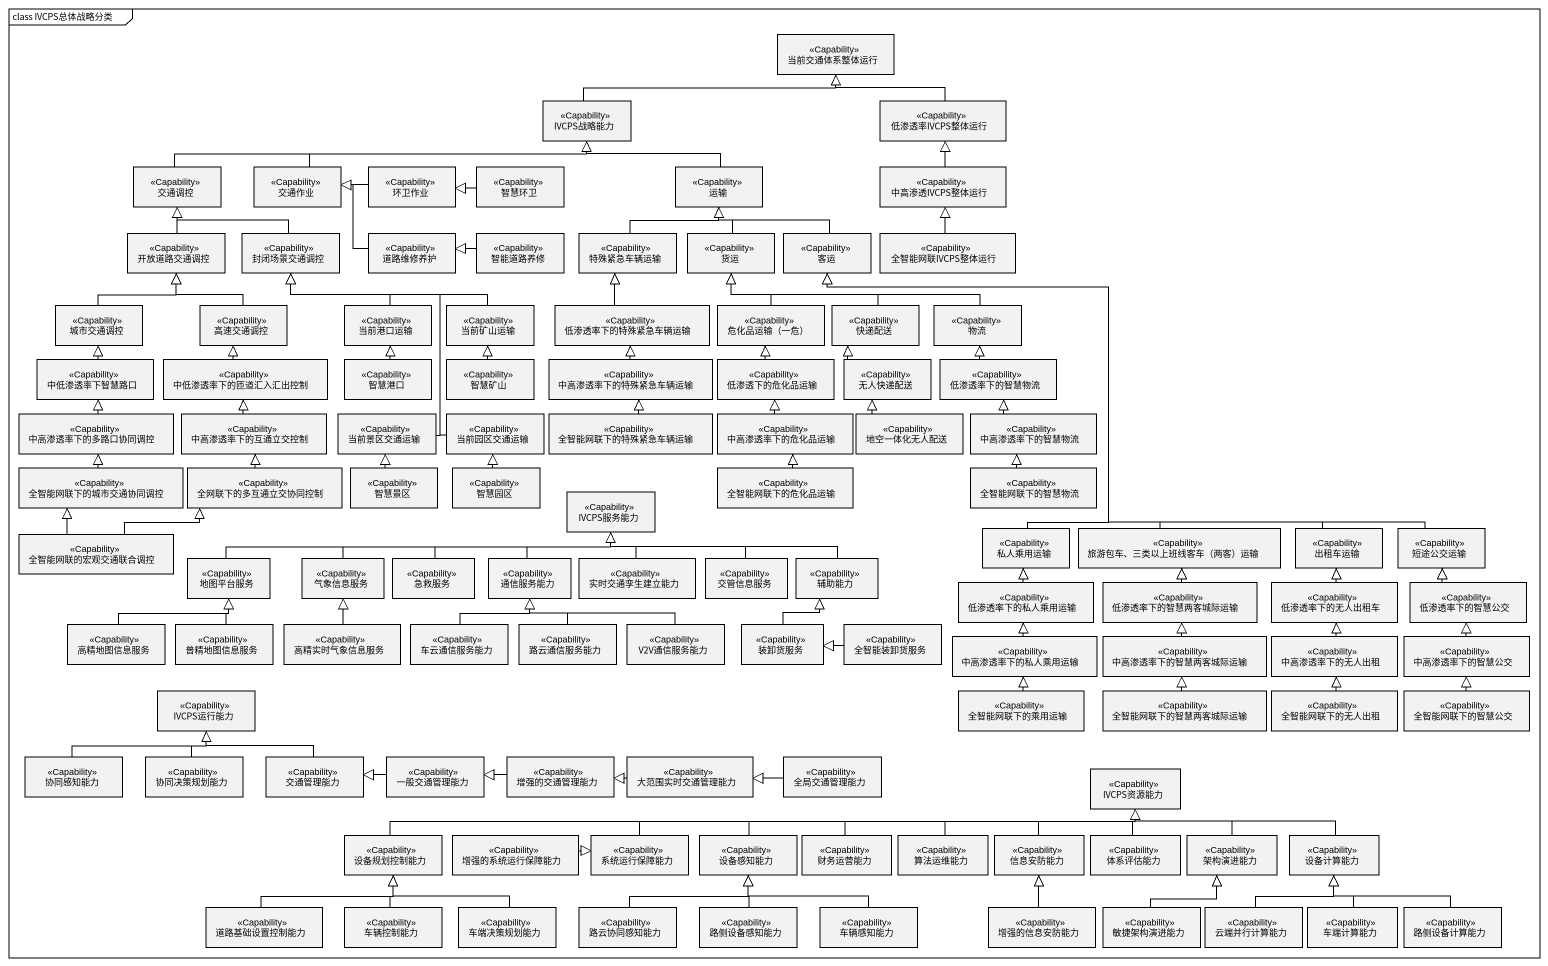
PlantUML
@startuml
mainframe class IVCPS总体战略分类
hide circle
hide empty members
class 当前交通体系整体运行 <<Capability>>
class IVCPS战略能力 <<Capability>>
class 低渗透率IVCPS整体运行 <<Capability>>
class 交通调控 <<Capability>>
class 交通作业 <<Capability>>
class 环卫作业 <<Capability>>
class 智慧环卫 <<Capability>>
class 运输 <<Capability>>
class 中高渗透IVCPS整体运行 <<Capability>>
class 开放道路交通调控 <<Capability>>
class 封闭场景交通调控 <<Capability>>
class 道路维修养护 <<Capability>>
class 智能道路养修 <<Capability>>
class 特殊紧急车辆运输 <<Capability>>
class 货运 <<Capability>>
class 客运 <<Capability>>
class 全智能网联IVCPS整体运行 <<Capability>>
class 城市交通调控 <<Capability>>
class 高速交通调控 <<Capability>>
class 当前港口运输 <<Capability>>
class 当前矿山运输 <<Capability>>
class 低渗透率下的特殊紧急车辆运输 <<Capability>>
class "危化品运输（一危）" as 危化品运输_一危 <<Capability>>
class 快递配送 <<Capability>>
class 物流 <<Capability>>
class 中低渗透率下智慧路口 <<Capability>>
class 中低渗透率下的匝道汇入汇出控制 <<Capability>>
class 智慧港口 <<Capability>>
class 智慧矿山 <<Capability>>
class 中高渗透率下的特殊紧急车辆运输 <<Capability>>
class 低渗透下的危化品运输 <<Capability>>
class 无人快递配送 <<Capability>>
class 低渗透率下的智慧物流 <<Capability>>
class 中高渗透率下的多路口协同调控 <<Capability>>
class 中高渗透率下的互通立交控制 <<Capability>>
class 当前景区交通运输 <<Capability>>
class 当前园区交通运输 <<Capability>>
class 全智能网联下的特殊紧急车辆运输 <<Capability>>
class 中高渗透率下的危化品运输 <<Capability>>
class 地空一体化无人配送 <<Capability>>
class 中高渗透率下的智慧物流 <<Capability>>
class 全智能网联下的城市交通协同调控 <<Capability>>
class 全网联下的多互通立交协同控制 <<Capability>>
class 智慧景区 <<Capability>>
class 智慧园区 <<Capability>>
class IVCPS服务能力 <<Capability>>
class 全智能网联下的危化品运输 <<Capability>>
class 全智能网联下的智慧物流 <<Capability>>
class 全智能网联的宏观交通联合调控 <<Capability>>
class 私人乘用运输 <<Capability>>
class "旅游包车、三类以上班线客车（两客）运输" as 旅游包车_三类以上班线客车_两客_运输 <<Capability>>
class 出租车运输 <<Capability>>
class 短途公交运输 <<Capability>>
class 地图平台服务 <<Capability>>
class 气象信息服务 <<Capability>>
class 急救服务 <<Capability>>
class 通信服务能力 <<Capability>>
class 实时交通孪生建立能力 <<Capability>>
class 交管信息服务 <<Capability>>
class 辅助能力 <<Capability>>
class 低渗透率下的私人乘用运输 <<Capability>>
class 低渗透率下的智慧两客城际运输 <<Capability>>
class 低渗透率下的无人出租车 <<Capability>>
class 低渗透率下的智慧公交 <<Capability>>
class 高精地图信息服务 <<Capability>>
class 普精地图信息服务 <<Capability>>
class 高精实时气象信息服务 <<Capability>>
class 车云通信服务能力 <<Capability>>
class 路云通信服务能力 <<Capability>>
class V2V通信服务能力 <<Capability>>
class 装卸货服务 <<Capability>>
class 全智能装卸货服务 <<Capability>>
class 中高渗透率下的私人乘用运输 <<Capability>>
class 中高渗透率下的智慧两客城际运输 <<Capability>>
class 中高渗透率下的无人出租 <<Capability>>
class 中高渗透率下的智慧公交 <<Capability>>
class IVCPS运行能力 <<Capability>>
class 全智能网联下的乘用运输 <<Capability>>
class 全智能网联下的智慧两客城际运输 <<Capability>>
class 全智能网联下的无人出租 <<Capability>>
class 全智能网联下的智慧公交 <<Capability>>
class 协同感知能力 <<Capability>>
class 协同决策规划能力 <<Capability>>
class 交通管理能力 <<Capability>>
class 一般交通管理能力 <<Capability>>
class 增强的交通管理能力 <<Capability>>
class 大范围实时交通管理能力 <<Capability>>
class 全局交通管理能力 <<Capability>>
class IVCPS资源能力 <<Capability>>
class 设备规划控制能力 <<Capability>>
class 增强的系统运行保障能力 <<Capability>>
class 系统运行保障能力 <<Capability>>
class 设备感知能力 <<Capability>>
class 财务运营能力 <<Capability>>
class 算法运维能力 <<Capability>>
class 信息安防能力 <<Capability>>
class 体系评估能力 <<Capability>>
class 架构演进能力 <<Capability>>
class 设备计算能力 <<Capability>>
class 道路基础设置控制能力 <<Capability>>
class 车辆控制能力 <<Capability>>
class 车端决策规划能力 <<Capability>>
class 路云协同感知能力 <<Capability>>
class 路侧设备感知能力 <<Capability>>
class 车辆感知能力 <<Capability>>
class 增强的信息安防能力 <<Capability>>
class 敏捷架构演进能力 <<Capability>>
class 云端并行计算能力 <<Capability>>
class 车端计算能力 <<Capability>>
class 路侧设备计算能力 <<Capability>>
IVCPS战略能力 -right-|> 当前交通体系整体运行
低渗透率IVCPS整体运行 -up-|> 当前交通体系整体运行
交通调控 -right-|> IVCPS战略能力
交通作业 -right-|> IVCPS战略能力
环卫作业 -left-|> 交通作业
智慧环卫 -left-|> 环卫作业
运输 -left-|> IVCPS战略能力
中高渗透IVCPS整体运行 -up-|> 低渗透率IVCPS整体运行
开放道路交通调控 -up-|> 交通调控
封闭场景交通调控 -left-|> 交通调控
道路维修养护 -left-|> 交通作业
智能道路养修 -left-|> 道路维修养护
特殊紧急车辆运输 -up-|> 运输
货运 -up-|> 运输
客运 -up-|> 运输
全智能网联IVCPS整体运行 -up-|> 中高渗透IVCPS整体运行
城市交通调控 -up-|> 开放道路交通调控
高速交通调控 -up-|> 开放道路交通调控
当前港口运输 -up-|> 封闭场景交通调控
当前矿山运输 -left-|> 封闭场景交通调控
低渗透率下的特殊紧急车辆运输 -up-|> 特殊紧急车辆运输
危化品运输_一危 -up-|> 货运
快递配送 -left-|> 货运
物流 -left-|> 货运
中低渗透率下智慧路口 -up-|> 城市交通调控
中低渗透率下的匝道汇入汇出控制 -up-|> 高速交通调控
智慧港口 -up-|> 当前港口运输
智慧矿山 -up-|> 当前矿山运输
中高渗透率下的特殊紧急车辆运输 -up-|> 低渗透率下的特殊紧急车辆运输
低渗透下的危化品运输 -up-|> 危化品运输_一危
无人快递配送 -up-|> 快递配送
低渗透率下的智慧物流 -up-|> 物流
中高渗透率下的多路口协同调控 -up-|> 中低渗透率下智慧路口
中高渗透率下的互通立交控制 -up-|> 中低渗透率下的匝道汇入汇出控制
当前景区交通运输 -up-|> 封闭场景交通调控
当前园区交通运输 -up-|> 封闭场景交通调控
全智能网联下的特殊紧急车辆运输 -up-|> 中高渗透率下的特殊紧急车辆运输
中高渗透率下的危化品运输 -up-|> 低渗透下的危化品运输
地空一体化无人配送 -up-|> 无人快递配送
中高渗透率下的智慧物流 -up-|> 低渗透率下的智慧物流
全智能网联下的城市交通协同调控 -up-|> 中高渗透率下的多路口协同调控
全网联下的多互通立交协同控制 -up-|> 中高渗透率下的互通立交控制
智慧景区 -up-|> 当前景区交通运输
智慧园区 -up-|> 当前园区交通运输
全智能网联下的危化品运输 -up-|> 中高渗透率下的危化品运输
全智能网联下的智慧物流 -up-|> 中高渗透率下的智慧物流
全智能网联的宏观交通联合调控 -up-|> 全智能网联下的城市交通协同调控
全智能网联的宏观交通联合调控 -right-|> 全网联下的多互通立交协同控制
私人乘用运输 -up-|> 客运
旅游包车_三类以上班线客车_两客_运输 -up-|> 客运
出租车运输 -left-|> 客运
短途公交运输 -left-|> 客运
地图平台服务 -right-|> IVCPS服务能力
气象信息服务 -right-|> IVCPS服务能力
急救服务 -right-|> IVCPS服务能力
通信服务能力 -up-|> IVCPS服务能力
实时交通孪生建立能力 -up-|> IVCPS服务能力
交管信息服务 -left-|> IVCPS服务能力
辅助能力 -left-|> IVCPS服务能力
低渗透率下的私人乘用运输 -up-|> 私人乘用运输
低渗透率下的智慧两客城际运输 -up-|> 旅游包车_三类以上班线客车_两客_运输
低渗透率下的无人出租车 -up-|> 出租车运输
低渗透率下的智慧公交 -up-|> 短途公交运输
高精地图信息服务 -right-|> 地图平台服务
普精地图信息服务 -up-|> 地图平台服务
高精实时气象信息服务 -up-|> 气象信息服务
车云通信服务能力 -up-|> 通信服务能力
路云通信服务能力 -up-|> 通信服务能力
V2V通信服务能力 -left-|> 通信服务能力
装卸货服务 -up-|> 辅助能力
全智能装卸货服务 -left-|> 装卸货服务
中高渗透率下的私人乘用运输 -up-|> 低渗透率下的私人乘用运输
中高渗透率下的智慧两客城际运输 -up-|> 低渗透率下的智慧两客城际运输
中高渗透率下的无人出租 -up-|> 低渗透率下的无人出租车
中高渗透率下的智慧公交 -up-|> 低渗透率下的智慧公交
全智能网联下的乘用运输 -up-|> 中高渗透率下的私人乘用运输
全智能网联下的智慧两客城际运输 -up-|> 中高渗透率下的智慧两客城际运输
全智能网联下的无人出租 -up-|> 中高渗透率下的无人出租
全智能网联下的智慧公交 -up-|> 中高渗透率下的智慧公交
协同感知能力 -right-|> IVCPS运行能力
协同决策规划能力 -up-|> IVCPS运行能力
交通管理能力 -up-|> IVCPS运行能力
一般交通管理能力 -left-|> 交通管理能力
增强的交通管理能力 -left-|> 一般交通管理能力
大范围实时交通管理能力 -left-|> 增强的交通管理能力
全局交通管理能力 -left-|> 大范围实时交通管理能力
设备规划控制能力 -right-|> IVCPS资源能力
增强的系统运行保障能力 -right-|> 系统运行保障能力
系统运行保障能力 -right-|> IVCPS资源能力
设备感知能力 -right-|> IVCPS资源能力
财务运营能力 -right-|> IVCPS资源能力
算法运维能力 -right-|> IVCPS资源能力
信息安防能力 -up-|> IVCPS资源能力
体系评估能力 -up-|> IVCPS资源能力
架构演进能力 -up-|> IVCPS资源能力
设备计算能力 -left-|> IVCPS资源能力
道路基础设置控制能力 -right-|> 设备规划控制能力
车辆控制能力 -up-|> 设备规划控制能力
车端决策规划能力 -up-|> 设备规划控制能力
路云协同感知能力 -up-|> 设备感知能力
路侧设备感知能力 -up-|> 设备感知能力
车辆感知能力 -up-|> 设备感知能力
增强的信息安防能力 -up-|> 信息安防能力
敏捷架构演进能力 -up-|> 架构演进能力
云端并行计算能力 -up-|> 设备计算能力
车端计算能力 -up-|> 设备计算能力
路侧设备计算能力 -up-|> 设备计算能力
@enduml
